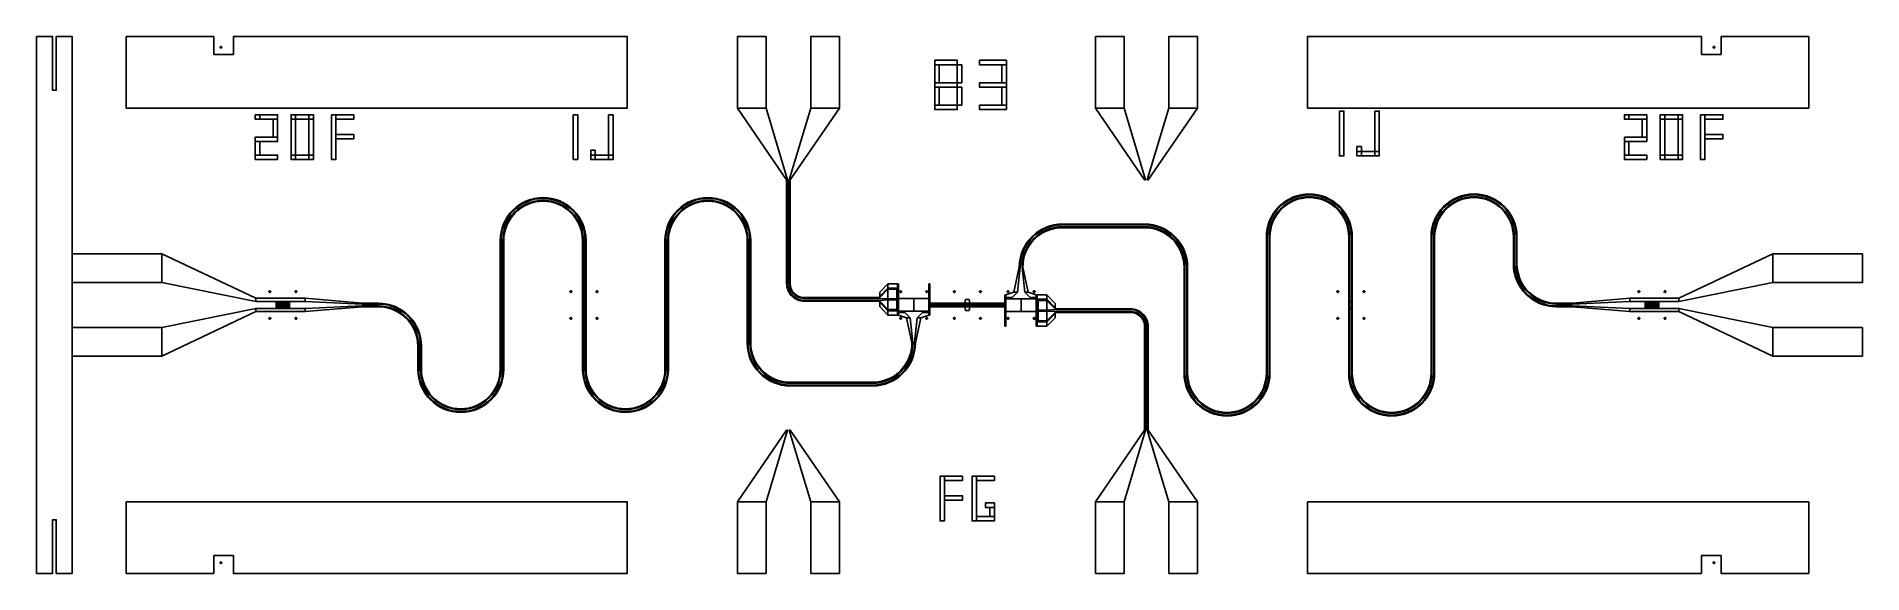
# Model space of a CAD drawing. Header units: millimetres. Extents: x -5200 to 5000, y -1500 to 1500.
import ezdxf

# ---------------------------------------------------------------- set-up
doc = ezdxf.new("R2010")
doc.units = ezdxf.units.MM
for name, color, linetype in [('Align marks-neg', 44, 'CONTINUOUS'), ('ID-neg', 92, 'CONTINUOUS'), ('Pattern-neg', 152, 'CONTINUOUS'), ('Twins and Align-neg', 117, 'CONTINUOUS'), ('WaferGrid-neg', 7, 'CONTINUOUS')]:
    doc.layers.add(name, color=color, linetype=linetype)

msp = doc.modelspace()

# ---------------------------------------------------------------- linework, layer by layer
at = {"layer": 'Align marks-neg'}
for points in [[(-4170, 1440), (-4175, 1442), (-4175, 1438)], [(-4170, 1440), (-4175, 1442), (-4175, 1438)], [(-4168, 1445), (-4170, 1440), (-4172, 1445)], [(-4168, 1445), (-4170, 1440), (-4172, 1445)], [(-4168, 1435), (-4170, 1440), (-4172, 1435)], [(-4168, 1435), (-4170, 1440), (-4172, 1435)], [(-4170, 1440), (-4165, 1442), (-4165, 1438)], [(-4170, 1440), (-4165, 1442), (-4165, 1438)], [(4170, 1440), (4165, 1442), (4165, 1438)], [(4170, 1440), (4165, 1442), (4165, 1438)], [(4168, 1445), (4170, 1440), (4172, 1445)], [(4168, 1445), (4170, 1440), (4172, 1445)], [(4168, 1435), (4170, 1440), (4172, 1435)], [(4168, 1435), (4170, 1440), (4172, 1435)], [(4170, 1440), (4175, 1442), (4175, 1438)], [(4170, 1440), (4175, 1442), (4175, 1438)], [(-3902, 77), (-3897, 75), (-3902, 73)], [(-3902, 77), (-3897, 75), (-3902, 73)], [(-3897, 75), (-3899, 80), (-3895, 80)], [(-3897, 75), (-3899, 80), (-3895, 80)], [(-3897, 75), (-3899, 70), (-3895, 70)], [(-3897, 75), (-3899, 70), (-3895, 70)], [(-3892, 77), (-3897, 75), (-3892, 73)], [(-3892, 77), (-3897, 75), (-3892, 73)], [(-3756, 77), (-3751, 75), (-3756, 73)], [(-3756, 77), (-3751, 75), (-3756, 73)], [(-3751, 75), (-3749, 80), (-3753, 80)], [(-3751, 75), (-3749, 80), (-3753, 80)], [(-3751, 75), (-3749, 70), (-3753, 70)], [(-3751, 75), (-3749, 70), (-3753, 70)], [(-3746, 77), (-3751, 75), (-3746, 73)], [(-3746, 77), (-3751, 75), (-3746, 73)], [(-2220, 77), (-2215, 75), (-2220, 73)], [(-2220, 77), (-2215, 75), (-2220, 73)], [(-2215, 75), (-2217, 80), (-2213, 80)], [(-2215, 75), (-2217, 80), (-2213, 80)], [(-2215, 75), (-2217, 70), (-2213, 70)], [(-2215, 75), (-2217, 70), (-2213, 70)], [(-2210, 77), (-2215, 75), (-2210, 73)], [(-2210, 77), (-2215, 75), (-2210, 73)], [(-2074, 77), (-2069, 75), (-2074, 73)], [(-2074, 77), (-2069, 75), (-2074, 73)], [(-2069, 75), (-2067, 80), (-2071, 80)], [(-2069, 75), (-2067, 80), (-2071, 80)], [(-2069, 75), (-2067, 70), (-2071, 70)], [(-2069, 75), (-2067, 70), (-2071, 70)], [(-2064, 77), (-2069, 75), (-2064, 73)], [(-2064, 77), (-2069, 75), (-2064, 73)], [(-378, 77), (-373, 75), (-378, 73)], [(-373, 75), (-375, 80), (-371, 80)], [(-373, 75), (-375, 70), (-371, 70)], [(-368, 77), (-373, 75), (-368, 73)], [(-232, 77), (-227, 75), (-232, 73)], [(-227, 75), (-225, 80), (-229, 80)], [(-227, 75), (-225, 70), (-229, 70)], [(-222, 77), (-227, 75), (-222, 73)], [(-78, 77), (-73, 75), (-78, 73)], [(-73, 75), (-75, 80), (-71, 80)], [(-73, 75), (-75, 70), (-71, 70)], [(-68, 77), (-73, 75), (-68, 73)], [(68, 77), (73, 75), (68, 73)], [(73, 75), (75, 80), (71, 80)], [(73, 75), (75, 70), (71, 70)], [(78, 77), (73, 75), (78, 73)], [(222, 77), (227, 75), (222, 73)], [(227, 75), (225, 80), (229, 80)], [(227, 75), (225, 70), (229, 70)], [(232, 77), (227, 75), (232, 73)], [(368, 77), (373, 75), (368, 73)], [(373, 75), (375, 80), (371, 80)], [(373, 75), (375, 70), (371, 70)], [(378, 77), (373, 75), (378, 73)], [(2064, 77), (2069, 75), (2064, 73)], [(2064, 77), (2069, 75), (2064, 73)], [(2069, 75), (2067, 80), (2071, 80)], [(2069, 75), (2067, 80), (2071, 80)], [(2069, 75), (2067, 70), (2071, 70)], [(2069, 75), (2067, 70), (2071, 70)], [(2074, 77), (2069, 75), (2074, 73)], [(2074, 77), (2069, 75), (2074, 73)], [(2210, 77), (2215, 75), (2210, 73)], [(2210, 77), (2215, 75), (2210, 73)], [(2215, 75), (2217, 80), (2213, 80)], [(2215, 75), (2217, 80), (2213, 80)], [(2215, 75), (2217, 70), (2213, 70)], [(2215, 75), (2217, 70), (2213, 70)], [(2220, 77), (2215, 75), (2220, 73)], [(2220, 77), (2215, 75), (2220, 73)], [(3746, 77), (3751, 75), (3746, 73)], [(3746, 77), (3751, 75), (3746, 73)], [(3751, 75), (3749, 80), (3753, 80)], [(3751, 75), (3749, 80), (3753, 80)], [(3751, 75), (3749, 70), (3753, 70)], [(3751, 75), (3749, 70), (3753, 70)], [(3756, 77), (3751, 75), (3756, 73)], [(3756, 77), (3751, 75), (3756, 73)], [(3892, 77), (3897, 75), (3892, 73)], [(3892, 77), (3897, 75), (3892, 73)], [(3897, 75), (3899, 80), (3895, 80)], [(3897, 75), (3899, 80), (3895, 80)], [(3897, 75), (3899, 70), (3895, 70)], [(3897, 75), (3899, 70), (3895, 70)], [(3902, 77), (3897, 75), (3902, 73)], [(3902, 77), (3897, 75), (3902, 73)], [(-3902, -77), (-3897, -75), (-3902, -73)], [(-3902, -77), (-3897, -75), (-3902, -73)], [(-3897, -75), (-3899, -70), (-3895, -70)], [(-3897, -75), (-3899, -70), (-3895, -70)], [(-3897, -75), (-3899, -80), (-3895, -80)], [(-3897, -75), (-3899, -80), (-3895, -80)], [(-3892, -77), (-3897, -75), (-3892, -73)], [(-3892, -77), (-3897, -75), (-3892, -73)], [(-3756, -77), (-3751, -75), (-3756, -73)], [(-3756, -77), (-3751, -75), (-3756, -73)], [(-3751, -75), (-3749, -70), (-3753, -70)], [(-3751, -75), (-3749, -70), (-3753, -70)], [(-3751, -75), (-3749, -80), (-3753, -80)], [(-3751, -75), (-3749, -80), (-3753, -80)], [(-3746, -77), (-3751, -75), (-3746, -73)], [(-3746, -77), (-3751, -75), (-3746, -73)], [(-2220, -77), (-2215, -75), (-2220, -73)], [(-2220, -77), (-2215, -75), (-2220, -73)], [(-2215, -75), (-2217, -70), (-2213, -70)], [(-2215, -75), (-2217, -70), (-2213, -70)], [(-2215, -75), (-2217, -80), (-2213, -80)], [(-2215, -75), (-2217, -80), (-2213, -80)], [(-2210, -77), (-2215, -75), (-2210, -73)], [(-2210, -77), (-2215, -75), (-2210, -73)], [(-2074, -77), (-2069, -75), (-2074, -73)], [(-2074, -77), (-2069, -75), (-2074, -73)], [(-2069, -75), (-2067, -70), (-2071, -70)], [(-2069, -75), (-2067, -70), (-2071, -70)], [(-2069, -75), (-2067, -80), (-2071, -80)], [(-2069, -75), (-2067, -80), (-2071, -80)], [(-2064, -77), (-2069, -75), (-2064, -73)], [(-2064, -77), (-2069, -75), (-2064, -73)], [(-378, -77), (-373, -75), (-378, -73)], [(-373, -75), (-375, -70), (-371, -70)], [(-373, -75), (-375, -80), (-371, -80)], [(-368, -77), (-373, -75), (-368, -73)], [(-232, -77), (-227, -75), (-232, -73)], [(-227, -75), (-225, -70), (-229, -70)], [(-227, -75), (-225, -80), (-229, -80)], [(-222, -77), (-227, -75), (-222, -73)], [(-78, -77), (-73, -75), (-78, -73)], [(-73, -75), (-75, -70), (-71, -70)], [(-73, -75), (-75, -80), (-71, -80)], [(-68, -77), (-73, -75), (-68, -73)], [(68, -77), (73, -75), (68, -73)], [(73, -75), (75, -70), (71, -70)], [(73, -75), (75, -80), (71, -80)], [(78, -77), (73, -75), (78, -73)], [(222, -77), (227, -75), (222, -73)], [(227, -75), (225, -70), (229, -70)], [(227, -75), (225, -80), (229, -80)], [(232, -77), (227, -75), (232, -73)], [(368, -77), (373, -75), (368, -73)], [(373, -75), (375, -70), (371, -70)], [(373, -75), (375, -80), (371, -80)], [(378, -77), (373, -75), (378, -73)], [(2064, -77), (2069, -75), (2064, -73)], [(2064, -77), (2069, -75), (2064, -73)], [(2069, -75), (2067, -70), (2071, -70)], [(2069, -75), (2067, -70), (2071, -70)], [(2069, -75), (2067, -80), (2071, -80)], [(2069, -75), (2067, -80), (2071, -80)], [(2074, -77), (2069, -75), (2074, -73)], [(2074, -77), (2069, -75), (2074, -73)], [(2210, -77), (2215, -75), (2210, -73)], [(2210, -77), (2215, -75), (2210, -73)], [(2215, -75), (2217, -70), (2213, -70)], [(2215, -75), (2217, -70), (2213, -70)], [(2215, -75), (2217, -80), (2213, -80)], [(2215, -75), (2217, -80), (2213, -80)], [(2220, -77), (2215, -75), (2220, -73)], [(2220, -77), (2215, -75), (2220, -73)], [(3746, -77), (3751, -75), (3746, -73)], [(3746, -77), (3751, -75), (3746, -73)], [(3751, -75), (3749, -70), (3753, -70)], [(3751, -75), (3749, -70), (3753, -70)], [(3751, -75), (3749, -80), (3753, -80)], [(3751, -75), (3749, -80), (3753, -80)], [(3756, -77), (3751, -75), (3756, -73)], [(3756, -77), (3751, -75), (3756, -73)], [(3892, -77), (3897, -75), (3892, -73)], [(3892, -77), (3897, -75), (3892, -73)], [(3897, -75), (3899, -70), (3895, -70)], [(3897, -75), (3899, -70), (3895, -70)], [(3897, -75), (3899, -80), (3895, -80)], [(3897, -75), (3899, -80), (3895, -80)], [(3902, -77), (3897, -75), (3902, -73)], [(3902, -77), (3897, -75), (3902, -73)], [(-4170, -1440), (-4175, -1442), (-4175, -1438)], [(-4170, -1440), (-4175, -1442), (-4175, -1438)], [(-4168, -1435), (-4170, -1440), (-4172, -1435)], [(-4168, -1435), (-4170, -1440), (-4172, -1435)], [(-4168, -1445), (-4170, -1440), (-4172, -1445)], [(-4168, -1445), (-4170, -1440), (-4172, -1445)], [(-4170, -1440), (-4165, -1442), (-4165, -1438)], [(-4170, -1440), (-4165, -1442), (-4165, -1438)], [(4170, -1440), (4165, -1442), (4165, -1438)], [(4170, -1440), (4165, -1442), (4165, -1438)], [(4168, -1435), (4170, -1440), (4172, -1435)], [(4168, -1435), (4170, -1440), (4172, -1435)], [(4168, -1445), (4170, -1440), (4172, -1445)], [(4168, -1445), (4170, -1440), (4172, -1445)], [(4170, -1440), (4175, -1442), (4175, -1438)], [(4170, -1440), (4175, -1442), (4175, -1438)]]:
    msp.add_lwpolyline(points, close=True, dxfattribs=at)
at = {"layer": 'ID-neg'}
for points in [[(-182, 1367), (-57, 1367), (-57, 1342), (-182, 1342)], [(-182, 1342), (-157, 1342), (-157, 1242), (-182, 1242)], [(-57, 1342), (-32, 1342), (-32, 1242), (-57, 1242)], [(218, 1367), (68, 1367), (68, 1342), (218, 1342)], [(193, 1342), (218, 1342), (218, 1242), (193, 1242)], [(-182, 1242), (-57, 1242), (-57, 1217), (-182, 1217)], [(218, 1242), (68, 1242), (68, 1217), (218, 1217)], [(-182, 1217), (-157, 1217), (-157, 1117), (-182, 1117)], [(-57, 1217), (-32, 1217), (-32, 1117), (-57, 1117)], [(193, 1217), (218, 1217), (218, 1117), (193, 1117)], [(-3853, 1063), (-3978, 1063), (-3978, 1038), (-3853, 1038)], [(-3953, 1063), (-3853, 1063), (-3853, 1038), (-3953, 1038)], [(-3878, 1038), (-3853, 1038), (-3853, 938), (-3878, 938)], [(-3653, 1063), (-3778, 1063), (-3778, 1038), (-3653, 1038)], [(-3778, 1063), (-3753, 1063), (-3753, 813), (-3778, 813)], [(-3678, 1063), (-3653, 1063), (-3653, 813), (-3678, 813)], [(-3553, 1063), (-3528, 1063), (-3528, 813), (-3553, 813)], [(-3528, 1063), (-3428, 1063), (-3428, 1038), (-3528, 1038)], [(-2202, 1063), (-2177, 1063), (-2177, 813), (-2202, 813)], [(-2004, 1063), (-1979, 1063), (-1979, 813), (-2004, 813)], [(-182, 1117), (-57, 1117), (-57, 1092), (-182, 1092)], [(68, 1117), (218, 1117), (218, 1092), (68, 1092)], [(2078, 1083), (2103, 1083), (2103, 833), (2078, 833)], [(2276, 1083), (2301, 1083), (2301, 833), (2276, 833)], [(3795, 1063), (3670, 1063), (3670, 1038), (3795, 1038)], [(3695, 1063), (3795, 1063), (3795, 1038), (3695, 1038)], [(3770, 1038), (3795, 1038), (3795, 938), (3770, 938)], [(3995, 1063), (3870, 1063), (3870, 1038), (3995, 1038)], [(3870, 1063), (3895, 1063), (3895, 813), (3870, 813)], [(3970, 1063), (3995, 1063), (3995, 813), (3970, 813)], [(4095, 1063), (4120, 1063), (4120, 813), (4095, 813)], [(4120, 1063), (4220, 1063), (4220, 1038), (4120, 1038)], [(-3978, 938), (-3853, 938), (-3853, 913), (-3978, 913)], [(-3528, 953), (-3428, 953), (-3428, 928), (-3528, 928)], [(3670, 938), (3795, 938), (3795, 913), (3670, 913)], [(4120, 953), (4220, 953), (4220, 928), (4120, 928)], [(-3978, 913), (-3953, 913), (-3953, 838), (-3978, 838)], [(-3978, 838), (-3853, 838), (-3853, 813), (-3978, 813)], [(-3778, 838), (-3653, 838), (-3653, 813), (-3778, 813)], [(-2104, 865), (-2079, 865), (-2079, 813), (-2104, 813)], [(-2104, 838), (-1979, 838), (-1979, 813), (-2104, 813)], [(2176, 885), (2201, 885), (2201, 833), (2176, 833)], [(2176, 858), (2301, 858), (2301, 833), (2176, 833)], [(3670, 913), (3695, 913), (3695, 838), (3670, 838)], [(3670, 838), (3795, 838), (3795, 813), (3670, 813)], [(3870, 838), (3995, 838), (3995, 813), (3870, 813)], [(-153, -956), (-128, -956), (-128, -1206), (-153, -1206)], [(-128, -956), (-28, -956), (-28, -981), (-128, -981)], [(26, -956), (51, -956), (51, -1206), (26, -1206)], [(51, -956), (151, -956), (151, -981), (51, -981)], [(-128, -1066), (-28, -1066), (-28, -1091), (-128, -1091)], [(151, -1106), (151, -1131), (101, -1131), (101, -1106)], [(51, -1181), (151, -1181), (151, -1206), (51, -1206)], [(126, -1131), (151, -1131), (151, -1181), (126, -1181)]]:
    msp.add_lwpolyline(points, close=True, dxfattribs=at)
at = {"layer": 'Pattern-neg'}
for points in [[(-1125, 1500), (-1285, 1500), (-1285, 1100), (-1125, 1100)], [(-715, 1500), (-875, 1500), (-875, 1100), (-715, 1100)], [(875, 1500), (715, 1500), (715, 1100), (875, 1100)], [(1285, 1500), (1125, 1500), (1125, 1100), (1285, 1100)], [(-1285, 1100), (-1010, 700), (-1010, 700), (-1005, 700), (-1125, 1100), (-1285, 1100)], [(-715, 1100), (-990, 700), (-995, 700), (-875, 1100), (-715, 1100)], [(715, 1100), (990, 700), (990, 700), (995, 700), (875, 1100), (715, 1100)], [(1285, 1100), (1010, 700), (1005, 700), (1125, 1100), (1285, 1100)], [(-1005, 121), (-1010, 121), (-1010, 700), (-1005, 700)], [(-990, 121), (-995, 121), (-995, 700), (-990, 700)], [(990, 447), (530, 447), (530, 452), (990, 452)], [(990, 432), (530, 432), (530, 437), (990, 437)], [(-2610, 360), (-2605, 360), (-2605, -360), (-2610, -360)], [(-2595, 360), (-2590, 360), (-2590, -360), (-2595, -360)], [(-2150, 360), (-2145, 360), (-2145, -360), (-2150, -360)], [(-2135, 360), (-2130, 360), (-2130, -360), (-2135, -360)], [(-1690, 360), (-1685, 360), (-1685, -360), (-1690, -360)], [(-1675, 360), (-1670, 360), (-1670, -360), (-1675, -360)], [(-1230, -212), (-1230, 360), (-1225, 360), (-1225, -212)], [(-1215, 360), (-1215, -212), (-1210, -212), (-1210, 360)], [(1675, -380), (1670, -380), (1670, 380), (1675, 380)], [(1690, -380), (1685, -380), (1685, 380), (1690, 380)], [(2135, -380), (2130, -380), (2130, 380), (2135, 380)], [(2150, -380), (2145, -380), (2145, 380), (2150, 380)], [(2595, -380), (2590, -380), (2590, 380), (2595, 380)], [(2610, -380), (2605, -380), (2605, 380), (2610, 380)], [(3055, 230), (3050, 230), (3050, 380), (3055, 380)], [(3070, 230), (3065, 230), (3065, 380), (3070, 380)], [(-5000, 285), (-4500, 285), (-4500, 125), (-5000, 125)], [(-4500, 285), (-3975, 38), (-3975, 20), (-4500, 125)], [(295, 212), (280, 72), (260, 72), (290, 212)], [(305, 212), (320, 72), (340, 72), (310, 212)], [(1215, -380), (1215, 212), (1210, 212), (1210, -380)], [(1230, 212), (1230, -380), (1225, -380), (1225, 212)], [(4500, 285), (3975, 38), (3975, 20), (4500, 125)], [(5000, 285), (4500, 285), (4500, 125), (5000, 125)], [(-444, 94), (-490, 47), (-490, 71), (-444, 118)], [(-444, 94), (-390, 94), (-390, 118), (-444, 118)], [(-385, 118), (-385, 31), (-390, 31), (-390, 118)], [(-210, -56), (-210, 118), (-215, 118), (-215, -56)], [(-3700, 38), (-3975, 38), (-3975, 20), (-3700, 20)], [(-3786, 20), (-3862, 20), (-3862, 17), (-3786, 17)], [(-3862, 17), (-3859, 17), (-3859, 14), (-3862, 14)], [(-3786, 14), (-3862, 14), (-3862, 11), (-3786, 11)], [(-3786, 8), (-3862, 8), (-3862, 5), (-3786, 5)], [(-3862, 5), (-3859, 5), (-3859, 2), (-3862, 2)], [(-3786, 2), (-3862, 2), (-3862, -1), (-3786, -1)], [(-3789, 11), (-3786, 11), (-3786, 8), (-3789, 8)], [(-3700, 38), (-3380, 10), (-3380, 5), (-3700, 20)], [(-3380, 10), (-3290, 10), (-3290, 5), (-3380, 5)], [(-2145, -20), (-2135, -20), (-2135, 20), (-2145, 20)], [(-910, 41), (-490, 41), (-490, 36), (-910, 36)], [(-910, 26), (-490, 26), (-490, 21), (-910, 21)], [(-490, 36), (-444, 34), (-444, 88), (-490, 41)], [(-490, 26), (-444, 28), (-444, -26), (-490, 21)], [(-444, -32), (-490, 15), (-490, -9), (-444, -56)], [(-395, 34), (-444, 34), (-444, 88), (-395, 88)], [(-395, 28), (-444, 28), (-444, -26), (-395, -26)], [(-385, -56), (-385, 31), (-390, 31), (-390, -56)], [(-385, -34), (-300, -34), (-300, 36), (-385, 36)], [(-300, -34), (-300, 36), (-215, 36), (-215, -34)], [(210, 10), (-210, 10), (-210, 5), (210, 5)], [(-15, 10), (14, 10), (9, 30), (-10, 30)], [(-15, 5), (14, 5), (14, -5), (-15, -5)], [(210, 56), (210, -118), (215, -118), (215, 56)], [(260, 72), (215, 56), (215, 42), (250, 42), (280, 72), (260, 72)], [(300, 34), (300, -36), (215, -36), (215, 34)], [(385, 34), (300, 34), (300, -36), (385, -36)], [(340, 72), (385, 56), (385, 42), (350, 42), (320, 72), (340, 72)], [(385, 56), (385, -31), (390, -31), (390, 56)], [(444, 32), (390, 32), (390, 56), (444, 56)], [(395, -28), (444, -28), (444, 26), (395, 26)], [(444, 32), (490, -15), (490, 9), (444, 56)], [(490, -26), (444, -28), (444, 26), (490, -21)], [(2145, -20), (2135, -20), (2135, 20), (2145, 20)], [(3380, 5), (3290, 5), (3290, 10), (3380, 10)], [(3700, 38), (3380, 10), (3380, 5), (3700, 20)], [(3700, 38), (3975, 38), (3975, 20), (3700, 20)], [(3786, 20), (3862, 20), (3862, 17), (3786, 17)], [(3786, 14), (3862, 14), (3862, 11), (3786, 11)], [(3789, 11), (3786, 11), (3786, 8), (3789, 8)], [(3786, 8), (3862, 8), (3862, 5), (3786, 5)], [(3786, 2), (3862, 2), (3862, -1), (3786, -1)], [(3862, 17), (3859, 17), (3859, 14), (3862, 14)], [(3862, 5), (3859, 5), (3859, 2), (3862, 2)], [(-4500, -125), (-3975, -19), (-3975, -37), (-4500, -285)], [(-3700, -19), (-3975, -19), (-3975, -37), (-3700, -37)], [(-3786, -4), (-3862, -4), (-3862, -7), (-3786, -7)], [(-3862, -7), (-3859, -7), (-3859, -10), (-3862, -10)], [(-3786, -10), (-3862, -10), (-3862, -13), (-3786, -13)], [(-3786, -16), (-3862, -16), (-3862, -19), (-3786, -19)], [(-3789, -1), (-3786, -1), (-3786, -4), (-3789, -4)], [(-3789, -13), (-3786, -13), (-3786, -16), (-3789, -16)], [(-3700, -19), (-3380, -5), (-3380, -10), (-3700, -37)], [(-3380, -5), (-3290, -5), (-3290, -10), (-3380, -10)], [(-444, -32), (-390, -32), (-390, -56), (-444, -56)], [(-340, -72), (-385, -56), (-385, -42), (-350, -42), (-320, -72), (-340, -72)], [(-305, -212), (-320, -72), (-340, -72), (-310, -212)], [(-295, -212), (-280, -72), (-260, -72), (-290, -212)], [(-260, -72), (-215, -56), (-215, -42), (-250, -42), (-280, -72), (-260, -72)], [(-210, -5), (210, -5), (210, -10), (-210, -10)], [(-10, -30), (9, -30), (14, -10), (-15, -10)], [(385, -118), (385, -31), (390, -31), (390, -118)], [(444, -94), (390, -94), (390, -118), (444, -118)], [(395, -34), (444, -34), (444, -88), (395, -88)], [(490, -36), (444, -34), (444, -88), (490, -41)], [(444, -94), (490, -47), (490, -71), (444, -118)], [(910, -26), (490, -26), (490, -21), (910, -21)], [(910, -41), (490, -41), (490, -36), (910, -36)], [(3380, -10), (3290, -10), (3290, -5), (3380, -5)], [(3700, -19), (3380, -5), (3380, -10), (3700, -37)], [(3700, -19), (3975, -19), (3975, -37), (3700, -37)], [(3789, -1), (3786, -1), (3786, -4), (3789, -4)], [(3786, -4), (3862, -4), (3862, -7), (3786, -7)], [(3786, -10), (3862, -10), (3862, -13), (3786, -13)], [(3789, -13), (3786, -13), (3786, -16), (3789, -16)], [(3786, -16), (3862, -16), (3862, -19), (3786, -19)], [(3862, -7), (3859, -7), (3859, -10), (3862, -10)], [(4500, -125), (3975, -19), (3975, -37), (4500, -285)], [(-5000, -125), (-4500, -125), (-4500, -285), (-5000, -285)], [(990, -121), (995, -121), (995, -700), (990, -700)], [(1005, -121), (1010, -121), (1010, -700), (1005, -700)], [(5000, -125), (4500, -125), (4500, -285), (5000, -285)], [(-3070, -230), (-3065, -230), (-3065, -360), (-3070, -360)], [(-3055, -230), (-3050, -230), (-3050, -360), (-3055, -360)], [(-990, -432), (-530, -432), (-530, -437), (-990, -437)], [(-990, -447), (-530, -447), (-530, -452), (-990, -452)], [(-1285, -1100), (-1010, -700), (-1005, -700), (-1125, -1100), (-1285, -1100)], [(-715, -1100), (-990, -700), (-990, -700), (-995, -700), (-875, -1100), (-715, -1100)], [(715, -1100), (990, -700), (995, -700), (875, -1100), (715, -1100)], [(1285, -1100), (1010, -700), (1010, -700), (1005, -700), (1125, -1100), (1285, -1100)], [(-1285, -1500), (-1125, -1500), (-1125, -1100), (-1285, -1100)], [(-875, -1500), (-715, -1500), (-715, -1100), (-875, -1100)], [(715, -1500), (875, -1500), (875, -1100), (715, -1100)], [(1125, -1500), (1285, -1500), (1285, -1100), (1125, -1100)]]:
    msp.add_lwpolyline(points, close=True, dxfattribs=at)
for points in [[(1910, 615), (1910, 620, 0.414221), (1670, 380), (1675, 380, -0.41422), (1910, 615)], [(1910, 615), (1910, 620, -0.414221), (2150, 380), (2145, 380, 0.414221), (1910, 615)], [(2830, 615), (2830, 620, 0.414207), (2590, 380), (2595, 380, -0.414214), (2830, 615)], [(2830, 615), (2830, 620, -0.414207), (3070, 380), (3065, 380, 0.414214), (2830, 615)], [(-2370, 595), (-2370, 600, 0.414207), (-2610, 360), (-2605, 360, -0.414214), (-2370, 595)], [(-2370, 580), (-2370, 585, 0.414214), (-2595, 360), (-2590, 360, -0.414214), (-2370, 580)], [(-2370, 595), (-2370, 600, -0.414212), (-2130, 360), (-2135, 360, 0.414212), (-2370, 595)], [(-2370, 580), (-2370, 585, -0.414214), (-2145, 360), (-2150, 360, 0.414214), (-2370, 580)], [(-1450, 595), (-1450, 600, 0.414237), (-1690, 360), (-1685, 360, -0.414237), (-1450, 595)], [(-1450, 580), (-1450, 585, 0.414238), (-1675, 360), (-1670, 360, -0.414239), (-1450, 580)], [(-1450, 595), (-1450, 600, -0.414237), (-1210, 360), (-1215, 360, 0.414238), (-1450, 595)], [(-1450, 580), (-1450, 585, -0.414238), (-1225, 360), (-1230, 360, 0.414239), (-1450, 580)], [(1910, 600), (1910, 605, 0.414221), (1685, 380), (1690, 380, -0.414221), (1910, 600)], [(1910, 600), (1910, 605, -0.414214), (2135, 380), (2130, 380, 0.414214), (1910, 600)], [(2830, 600), (2830, 605, 0.414214), (2605, 380), (2610, 380, -0.414214), (2830, 600)], [(2830, 600), (2830, 605, -0.414214), (3055, 380), (3050, 380, 0.414214), (2830, 600)], [(530, 447), (530, 452, 0.414214), (290, 212), (295, 212, -0.414214), (530, 447)], [(530, 432), (530, 437, 0.414214), (305, 212), (310, 212, -0.414214), (530, 432)], [(1225, 212), (1230, 212, 0.414213), (990, 452), (990, 447, -0.414214), (1225, 212)], [(1210, 212), (1215, 212, 0.414208), (990, 437), (990, 432, -0.414208), (1210, 212)], [(3290, -5), (3290, -10, -0.414207), (3050, 230), (3055, 230, 0.414214), (3290, -5)], [(3290, 10), (3290, 5, -0.414214), (3065, 230), (3070, 230, 0.414214), (3290, 10)], [(-1005, 121), (-1010, 121, 0.414214), (-910, 21), (-910, 26, -0.414213), (-1005, 121)], [(-990, 121), (-995, 121, 0.414214), (-910, 36), (-910, 41, -0.414213), (-990, 121)], [(-3290, 5), (-3290, 10, -0.414207), (-3050, -230), (-3055, -230, 0.414214), (-3290, 5)], [(-3290, -10), (-3290, -5, -0.414214), (-3065, -230), (-3070, -230, 0.414214), (-3290, -10)], [(1005, -121), (1010, -121, 0.414214), (910, -21), (910, -26, -0.414213), (1005, -121)], [(990, -121), (995, -121, 0.414214), (910, -36), (910, -41, -0.414213), (990, -121)], [(-1225, -212), (-1230, -212, 0.414213), (-990, -452), (-990, -447, -0.414214), (-1225, -212)], [(-1210, -212), (-1215, -212, 0.414208), (-990, -437), (-990, -432, -0.414208), (-1210, -212)], [(-530, -447), (-530, -452, 0.414214), (-290, -212), (-295, -212, -0.414214), (-530, -447)], [(-530, -432), (-530, -437, 0.414214), (-305, -212), (-310, -212, -0.414214), (-530, -432)], [(-2830, -595), (-2830, -600, -0.414207), (-3070, -360), (-3065, -360, 0.414214), (-2830, -595)], [(-2830, -580), (-2830, -585, -0.414214), (-3055, -360), (-3050, -360, 0.414214), (-2830, -580)], [(-2830, -595), (-2830, -600, 0.414207), (-2590, -360), (-2595, -360, -0.414214), (-2830, -595)], [(-2830, -580), (-2830, -585, 0.414214), (-2605, -360), (-2610, -360, -0.414214), (-2830, -580)], [(-1910, -595), (-1910, -600, -0.414221), (-2150, -360), (-2145, -360, 0.414221), (-1910, -595)], [(-1910, -580), (-1910, -585, -0.414214), (-2135, -360), (-2130, -360, 0.414214), (-1910, -580)], [(-1910, -595), (-1910, -600, 0.414221), (-1670, -360), (-1675, -360, -0.41422), (-1910, -595)], [(-1910, -580), (-1910, -585, 0.414221), (-1685, -360), (-1690, -360, -0.414221), (-1910, -580)], [(1450, -615), (1450, -620, -0.414237), (1210, -380), (1215, -380, 0.414238), (1450, -615)], [(1450, -600), (1450, -605, -0.414238), (1225, -380), (1230, -380, 0.414239), (1450, -600)], [(1450, -615), (1450, -620, 0.414237), (1690, -380), (1685, -380, -0.414237), (1450, -615)], [(1450, -600), (1450, -605, 0.414238), (1675, -380), (1670, -380, -0.414239), (1450, -600)], [(2370, -615), (2370, -620, -0.414212), (2130, -380), (2135, -380, 0.414212), (2370, -615)], [(2370, -600), (2370, -605, -0.414214), (2145, -380), (2150, -380, 0.414214), (2370, -600)], [(2370, -615), (2370, -620, 0.414207), (2610, -380), (2605, -380, -0.414214), (2370, -615)], [(2370, -600), (2370, -605, 0.414214), (2595, -380), (2590, -380, -0.414214), (2370, -600)]]:
    msp.add_lwpolyline(points, format="xyb", close=True, dxfattribs=at)
at = {"layer": 'Twins and Align-neg'}
for points in [[(-4700, 1500), (-4700, 1100), (-1900, 1100), (-1900, 1500), (-4100, 1500), (-4100, 1400), (-4210, 1400), (-4210, 1500)], [(4700, 1500), (4700, 1100), (1900, 1100), (1900, 1500), (4100, 1500), (4100, 1400), (4210, 1400), (4210, 1500)], [(-4700, -1500), (-4700, -1100), (-1900, -1100), (-1900, -1500), (-4100, -1500), (-4100, -1400), (-4210, -1400), (-4210, -1500)], [(4700, -1500), (4700, -1100), (1900, -1100), (1900, -1500), (4100, -1500), (4100, -1400), (4210, -1400), (4210, -1500)]]:
    msp.add_lwpolyline(points, close=True, dxfattribs=at)
at = {"layer": 'WaferGrid-neg'}
msp.add_lwpolyline([(-5200, 1500), (-5110, 1500), (-5110, 1200), (-5090, 1200), (-5090, 1500), (-5000, 1500), (-5000, -1500), (-5090, -1500), (-5090, -1200), (-5110, -1200), (-5110, -1500), (-5200, -1500)], close=True, dxfattribs=at)

doc.saveas('drawing.dxf')
